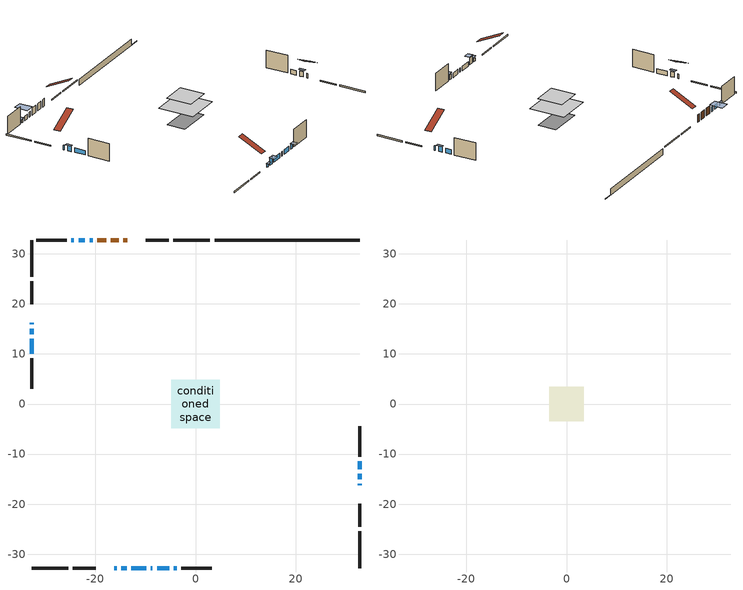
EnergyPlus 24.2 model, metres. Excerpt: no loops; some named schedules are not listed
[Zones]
conditioned space
 floor adiabatic (AdiabaticFloorConstruction): -4.87,-4.87 -4.87,4.87 4.87,4.87 4.87,-4.87 z3.05
 floor foundation (Slab1 construction): -4.72,-2.51 -4.72,2.51 4.72,2.51 4.72,-2.51 z-1.07
 wall outside (RimJoist1 construction): 2.88,32.76 -4.44,32.76 / -32.76,-32.76 -25.45,-32.76 / -32.76,32.76 -32.76,25.45 / 32.76,-32.76 32.76,-25.45 z0.61:0.91
 wall outside (RimJoist3 construction): -5.36,32.76 -9.93,32.76 / -24.52,-32.76 -19.96,-32.76 / -32.76,24.52 -32.76,19.96 / 32.76,-24.52 32.76,-19.96 z0.61:0.91
 wall outside (AdiabaticWallConstruction 1): -13.61,32.76 -14.39,32.76 / -15.32,32.76 -16.95,32.76 / -17.88,32.76 -19.62,32.76 z0.61:2.64
 wall outside (AdiabaticWallConstruction): -16.28,-32.76 -15.74,-32.76 z0.61:1.5; -14.82,-32.76 -13.75,-32.76 z0.61:2.44; -12.82,-32.76 -9.85,-32.76 / 32.76,-16.28 32.76,-15.95 / -32.76,16.28 -32.76,15.95 / -8.92,-32.76 -8.59,-32.76 / -22.08,32.76 -23.37,32.76 / -7.67,-32.76 -5.27,-32.76 / 32.76,-13.03 32.76,-11.43 / -32.76,13.03 -32.76,10.06 z0.61:1.83; -20.54,32.76 -21.16,32.76 / -4.35,-32.76 -3.74,-32.76 z0.61:1.98; 32.76,-15.03 32.76,-13.96 / -32.76,15.03 -32.76,13.96 z0.61:2.08; -24.3,32.76 -24.81,32.76 z0.61:1.37
 wall outside (Wall1 construction): -25.74,32.76 -31.83,32.76 / -2.81,-32.76 3.29,-32.76 / -32.76,9.13 -32.76,3.03 / 32.76,-10.5 32.76,-4.41 z0.61:5.49
 wall foundation (FoundationWall1 construction): 3.81,32.76,-1.07 3.81,32.76,0.61 29.87,32.76,0.61 29.87,32.76,-1.02 32.76,32.76,-1.02 32.76,32.76,-1.07
 window (WindowConstruction 9): -16.28,-32.76 -15.75,-32.76 z0.61:1.5
 window (WindowConstruction 7): -14.82,-32.76 -13.75,-32.76 z0.61:2.44
 window (WindowConstruction 8): -12.82,-32.76 -9.85,-32.76 z0.61:1.83
 window (WindowConstruction 11): -20.54,32.76 -21.15,32.76 z0.61:1.98
 window (WindowConstruction 12): 32.76,-16.28 32.76,-15.96 z0.61:1.83
 window (WindowConstruction 13): -32.76,16.28 -32.76,15.96 z0.61:1.83
 window (WindowConstruction 14): -8.92,-32.76 -8.6,-32.76 z0.61:1.83
 window (WindowConstruction): 32.76,-15.03 32.76,-13.96 z0.61:2.08
 window (WindowConstruction 1): -22.08,32.76 -23.37,32.76 z0.61:1.83
 window (WindowConstruction 2): -24.3,32.76 -24.81,32.76 z0.61:1.37
 window (WindowConstruction 3): -32.76,15.03 -32.76,13.96 z0.61:2.08
 window (WindowConstruction 4): -7.67,-32.76 -5.28,-32.76 z0.61:1.83
 window (WindowConstruction 10): -4.35,-32.76 -3.74,-32.76 z0.61:1.98
 window (WindowConstruction 5): 32.76,-13.03 32.76,-11.43 z0.61:1.83
 window (WindowConstruction 6): -32.76,13.03 -32.76,10.06 z0.61:1.83
 door (Door): -13.61,32.76 -14.39,32.76 z0.61:2.64
 door (Door 1): -15.32,32.76 -16.95,32.76 z0.61:2.64
 door (Door 2): -17.88,32.76 -19.62,32.76 z0.61:2.64
 ceiling adiabatic (AdiabaticFloorConstruction): 4.87,-4.87 4.87,4.87 -4.87,4.87 -4.87,-4.87 z3.05
attic - vented
 floor to conditioned space (Floor1 construction Reversed): -3.45,-3.45 -3.45,3.45 3.45,3.45 3.45,-3.45 z5.49
 roof outside (Roof1 construction): -12.68,32.76,5.49 -12.68,26.24,8.75 -10.86,26.24,8.75 -10.86,32.76,5.49; -17.21,-32.76,5.49 -17.21,-26.24,8.75 -19.03,-26.24,8.75 -19.03,-32.76,5.49; -32.76,17.21,5.49 -26.24,17.21,8.75 -26.24,19.03,8.75 -32.76,19.03,5.49; 32.76,-17.21,5.49 26.24,-17.21,8.75 26.24,-19.03,8.75 32.76,-19.03,5.49
shading: -15.45,-32.76 -16.58,-32.76 -16.58,-33.37 -15.45,-33.37 z1.8; -13.45,-32.76 -15.12,-32.76 -15.12,-34.13 -13.45,-34.13 z2.74; -22.07,32.76 -19.63,32.76 -19.63,36.42 -22.07,36.42 z2.89; 32.76,-13.66 32.76,-15.33 33.37,-15.33 33.37,-13.66 z2.38; -25.11,32.76 -24,32.76 -24,33.37 -25.11,33.37 z1.67; -32.76,13.66 -32.76,15.33 -33.37,15.33 -33.37,13.66 z2.38; -3.44,-32.76 -4.65,-32.76 -4.65,-34.13 -3.44,-34.13 z2.28
[Building]
Building 1: Terrain=Suburbs
[Site:Location]
Quebec Intl AP_QC: Latitude {deg}=46.8; Longitude {deg}=-71.38; Time Zone {hr}=-5; Elevation {m}=74; Keep Site Location Information=Yes
[Site:GroundTemperature:Shallow]
0.0108218, -2.24938, -2.43038, -1.3578, 2.94801, 7.23376, 10.9493, 13.303, 13.5029, 11.5886, 7.96783, 3.81355
[Site:WaterMainsTemperature]
Calculation Method=Schedule; Temperature Schedule=mains temperature schedule
[Material] Roughness=Rough; Thermal Absorptance=0.9
Name | Thickness {m} | Conductivity {W/m-K} | Density {kg/m3} | Specific Heat {J/kg-K} | Solar Absorptance | Visible Absorptance
asphalt or fiberglass shingles | 0.00635 | 0.162714 | 1121.4 | 1465.45 | 0.4 | 0.4
ceiling loosefill ins | 0.169333 | 0.0480833 | 16.02 | 1046.75 | 0.7 | 0.7
ceiling stud and cavity | 0.1397 | 0.327836 | 65.682 | 1177.47 | 0.7 | 0.7
concrete 4.0 in. | 0.1016 | 1.803125 | 2242.8 | 837.4 | 0.7 | 0.7
concrete 8.0 in. | 0.2032 | 1.803125 | 2242.8 | 837.4 | 0.7 | 0.7
door material | 0.04445 | 0.20624 | 512.64 | 1214.23 | 0.7 | 0.7
door material 1 | 0.04445 | 0.188738 | 512.64 | 1214.23 | 0.7 | 0.7
floor covering | 0.0127 | 0.0433444 | 54.468 | 1339.84 | 0.6 | 0.6
floor rigid ins; wall rigid ins | 0.512978 | 0.029427 | 32.04 | 1214.23 | 0.7 | 0.7
floor stud and cavity | 0.1397 | 1.75129 | 37.0049 | 1207.88 | 0.7 | 0.7
furniture material conditioned space 1 | 0.1524 | 0.115458 | 640.8 | 1214.23 | 0.6 | 0.6
gypsum board | 0.0127 | 0.160291 | 801 | 837.4 | 0.6 | 0.6
osb sheathing 0.5 in. | 0.0127 | 0.115458 | 512.64 | 1214.23 | 0.7 | 0.7
osb sheathing 0.75 in. | 0.01905 | 0.115458 | 512.64 | 1214.23 | 0.7 | 0.7
osb sheathing 2.0 in. | 0.0508 | 0.115458 | 512.64 | 1214.23 | 0.7 | 0.7
rim joist stud and cavity | 0.0508 | 0.206877 | 50.32683 | 1063.81 | 0.6 | 0.6
rim joist stud and cavity 1 | 0.0508 | 0.0367245 | 125.044 | 1163.47 | 0.6 | 0.6
wall stud and cavity | 0.1397 | 1.44277 | 139.0536 | 1170.24 | 0.7 | 0.7
wall stud and cavity 1 | 0.0889 | 0.380278 | 52.3479 | 1209.89 | 0.7 | 0.7
wall stud and cavity 2 | 0.0889 | 0.391764 | 83.0341 | 1211.67 | 0.7 | 0.7
wood siding | 0.0254 | 0.102417 | 544.68 | 1172.36 | 0.4 | 0.4
wood siding 1; wood siding 2; wood siding 3 | 0.0254 | 0.102417 | 544.68 | 1172.36 | 0.7 | 0.7
[WindowMaterial:SimpleGlazingSystem]
Name | U-Factor {W/m2-K} | Solar Heat Gain Coefficient
WindowMaterial | 5.46678 | 0.68
WindowMaterial 1 | 4.69457 | 0.52
WindowMaterial 2 | 5.69106 | 0.73
WindowMaterial 3 | 5.53094 | 0.7
WindowMaterial 4 | 5.76317 | 0.74
WindowMaterial 5 | 4.56171 | 0.5
WindowMaterial 6 | 5.482109 | 0.71
WindowMaterial 7 | 4.64858 | 0.51
[Construction]
AdiabaticFloorConstruction: floor stud and cavity, floor rigid ins, osb sheathing 0.75 in., floor covering
AdiabaticWallConstruction: wood siding 2, wall rigid ins, wall stud and cavity 1, gypsum board
AdiabaticWallConstruction 1: wood siding 3, wall rigid ins, wall stud and cavity 1, gypsum board
Door: door material
Door 1; Door 2: door material 1
Floor1 construction Reversed: gypsum board, ceiling stud and cavity, ceiling loosefill ins
FoundationWall1 construction: concrete 8.0 in.
furniture construction conditioned space 1: furniture material conditioned space 1
PartitionWallConstruction: gypsum board, wall stud and cavity 2, gypsum board
RimJoist1 construction: wood siding 1, rim joist stud and cavity
RimJoist3 construction: wood siding 1, osb sheathing 2.0 in., rim joist stud and cavity 1
Roof1 construction: asphalt or fiberglass shingles
Slab1 construction: concrete 4.0 in.
Wall1 construction: wood siding, osb sheathing 0.5 in., wall stud and cavity, gypsum board
WindowConstruction; WindowConstruction 1; WindowConstruction 3: WindowMaterial
WindowConstruction 10; WindowConstruction 11: WindowMaterial 6
WindowConstruction 12; WindowConstruction 13; WindowConstruction 14: WindowMaterial 7
WindowConstruction 2: WindowMaterial 1
WindowConstruction 4: WindowMaterial 2
WindowConstruction 5; WindowConstruction 7: WindowMaterial 3
WindowConstruction 6; WindowConstruction 8: WindowMaterial 4
WindowConstruction 9: WindowMaterial 5
[Zone] Multiplier=1; Part of Total Floor Area=Yes
Name | Volume {m3}
attic - vented | 24.4162
conditioned space | 345.1
[Space]
Name | Zone | Volume {m3}
attic - vented 1 | attic - vented | 24.4162
conditioned space 1 | conditioned space | 345.1
[ZoneInfiltration:EffectiveLeakageArea]
infil attic - vented 1: Zone or Space=attic - vented 1; Schedule=Always On Discrete; Effective Air Leakage Area {cm2}=1754.58; Stack Coefficient=0.000226675; Wind Coefficient=1.01724e-05
[ZoneMixing]
whole house fan mix: Zone or Space=attic - vented; Schedule=Always On Continuous; Design Flow Rate Calculation Method=Flow/Zone; Design Flow Rate {m3/s}=0; Source Zone or Space=conditioned space
[SurfaceProperty:ExposedFoundationPerimeter]
Slab1: Exposed Perimeter Calculation Method=TotalExposedPerimeter; Total Exposed Perimeter {m}=28.957
[InternalMass] Zone or ZoneList=conditioned space; Space or SpaceList=conditioned space 1
Name | Construction | Surface Area {m2}
furniture mass conditioned space 1 | furniture construction conditioned space 1 | 57.0079
partition wall mass | PartitionWallConstruction | 142.52
[Lights]
interior lighting: Zone or ZoneList or Space or SpaceList=conditioned space 1; Schedule=interior lighting schedule; Design Level Calculation Method=LightingLevel; Lighting Level {W}=343.2; Return Air Fraction=0; Fraction Radiant=0.6; Fraction Visible=0.2; Fraction Replaceable=1
[People]
occupants: Zone or ZoneList or Space or SpaceList=conditioned space 1; Number of People Schedule=occupants schedule; Number of People Calculation Method=People; Number of People=3; Fraction Radiant=0.314171; Sensible Heat Fraction=0.56303; Activity Level Schedule=occupants activity schedule; Carbon Dioxide Generation Rate {m3/s-W}=0; Enable ASHRAE 55 Comfort Warnings=No; Mean Radiant Temperature Calculation Type=EnclosureAveraged
[ElectricEquipment] Zone or ZoneList or Space or SpaceList=conditioned space 1; Design Level Calculation Method=EquipmentLevel
Name | Schedule | Design Level {W} | Fraction Latent | Fraction Radiant | Fraction Lost
clothes dryer | clothes dryer schedule | 140.772 | 0.015 | 0.081 | 0.85
clothes washer | clothes washer schedule | 32.1985 | 0.03 | 0.162 | 0.7
cooking range | cooking range schedule | 215.147 | 0.08 | 0.432 | 0.2
dishwasher | dishwasher schedule | 66.8632 | 0.3 | 0.18 | 0.4
fridge | fridge schedule | 72.9452 | 0 | 0.6 | 0
mech vent house fan | mech vent house fan schedule | 0 | 0 | 0 | 1
mech vent house fan cfis | mech vent house fan cfis schedule | 0 | 0 | 0 | 0
misc plug loads | misc plug loads schedule | 494.7 | 0.045 | 0.513 | 0.1
whole house fan | Always On Discrete | 0 | 0 | 0 | 1
[OtherEquipment] Zone or ZoneList or Space or SpaceList=conditioned space 1; Design Level Calculation Method=EquipmentLevel
Name | Fuel Type | Schedule | Design Level {W} | Fraction Latent | Fraction Radiant | Fraction Lost
clothes dryer 1 | Electricity | clothes dryer schedule | 0 | 0.015 | 0.081 | 0.85
cooking range 1 | Electricity | cooking range schedule | 0 | 0.08 | 0.432 | 0.2
general water use latent | None | general water use schedule | 62.594 | 1 | 0 | 0
general water use sensible | None | general water use schedule | -61.6891 | 0 | 0.6 | 0
mech vent house fan latent load | None | Always On Discrete | 0 | 1 | 0 | 0
mech vent house fan sensible load | None | Always On Discrete | 0 | 0 | 0 | 0
water heater energy adjustment1 | Electricity | Always On Discrete | 0.01 | 0 | 0 | 1
[ZoneInfiltration:DesignFlowRate] Zone or ZoneList or Space or SpaceList=conditioned space 1; Schedule=Always On Discrete; Design Flow Rate Calculation Method=Flow/Zone; Design Flow Rate {m3/s}=0
infil flow; natural vent flow; whole house fan flow
[Foundation:Kiva]
Foundation Kiva 1: Initial Indoor Air Temperature {C}=18; Wall Height Above Grade {m}=0.609996; Wall Depth Below Slab {m}=0.2032
[Foundation:Kiva:Settings]
Soil Conductivity {W/m-K}=0.849921; Soil Density {kg/m3}=1842.3; Soil Specific Heat {J/kg-K}=418.7; Ground Solar Absorptivity=0.9; Ground Thermal Absorptivity=0.9; Ground Surface Roughness {m}=0.03; Far-Field Width {m}=40; Deep-Ground Boundary Condition=ZeroFlux; Deep-Ground Depth {m}=40; Minimum Cell Dimension {m}=0.2; Maximum Cell Growth Coefficient=3; Simulation Timestep=Timestep
[Exterior:Lights]
exterior lighting: Schedule=exterior lighting schedule; Design Level {W}=75.6
[EnergyManagementSystem:GlobalVariable]
infil_program_Qfan
infil_program_Qinf
natural_vent_program_Qnv
natural_vent_program_Qwhf
[EnergyManagementSystem:Sensor]
Name | Output:Variable or Output:Meter Index Key | Output:Variable or Output:Meter
airflow_gain | infil flow | Infiltration Sensible Heat Gain Energy
airflow_gain_1 | natural vent flow | Infiltration Sensible Heat Gain Energy
airflow_gain_2 | whole house fan flow | Infiltration Sensible Heat Gain Energy
airflow_loss | infil flow | Infiltration Sensible Heat Loss Energy
airflow_loss_1 | natural vent flow | Infiltration Sensible Heat Loss Energy
airflow_loss_2 | whole house fan flow | Infiltration Sensible Heat Loss Energy
clg_load_cond |  | Cooling:EnergyTransfer:Zone:CONDITIONED SPACE
clg_sp_s; clg_sp_s_1 | cooling setpoint | Schedule Value
clothes_dryer_exhaust_0_sch_s | clothes dryer exhaust 0 schedule | Schedule Value
cool_season | cooling season schedule | Schedule Value
htg_load_cond |  | Heating:EnergyTransfer:Zone:CONDITIONED SPACE
htg_sp_s; htg_sp_s_1 | heating setpoint | Schedule Value
ig_ee_conv | clothes dryer | Electric Equipment Convective Heating Energy
ig_ee_conv_2 | cooking range | Electric Equipment Convective Heating Energy
ig_ee_conv_4 | fridge | Electric Equipment Convective Heating Energy
ig_ee_conv_5 | misc plug loads | Electric Equipment Convective Heating Energy
ig_ee_conv_6 | whole house fan | Electric Equipment Convective Heating Energy
ig_ee_rad | clothes dryer | Electric Equipment Radiant Heating Energy
ig_ee_rad_2 | cooking range | Electric Equipment Radiant Heating Energy
ig_ee_rad_4 | fridge | Electric Equipment Radiant Heating Energy
ig_ee_rad_5 | misc plug loads | Electric Equipment Radiant Heating Energy
ig_ee_rad_6 | whole house fan | Electric Equipment Radiant Heating Energy
ig_lgt_conv | interior lighting | Lights Convective Heating Energy
ig_lgt_rad | interior lighting | Lights Radiant Heating Energy
ig_lgt_vis | interior lighting | Lights Visible Radiation Heating Energy
ig_oe_conv | clothes dryer 1 | Other Equipment Convective Heating Energy
ig_oe_conv_1 | cooking range 1 | Other Equipment Convective Heating Energy
ig_oe_conv_2 | general water use latent | Other Equipment Convective Heating Energy
ig_oe_conv_3 | general water use sensible | Other Equipment Convective Heating Energy
ig_oe_conv_4 | water heater energy adjustment1 | Other Equipment Convective Heating Energy
ig_oe_rad | clothes dryer 1 | Other Equipment Radiant Heating Energy
ig_oe_rad_1 | cooking range 1 | Other Equipment Radiant Heating Energy
ig_oe_rad_2 | general water use latent | Other Equipment Radiant Heating Energy
ig_oe_rad_3 | general water use sensible | Other Equipment Radiant Heating Energy
ig_oe_rad_4 | water heater energy adjustment1 | Other Equipment Radiant Heating Energy
ig_ppl_conv | occupants | People Convective Heating Energy
ig_ppl_rad | occupants | People Radiant Heating Energy
im_conv | furniture mass conditioned space 1 | Surface Inside Face Convection Heat Gain Energy
im_conv_1 | partition wall mass | Surface Inside Face Convection Heat Gain Energy
im_ig | furniture mass conditioned space 1 | Surface Inside Face Internal Gains Radiation Heat Gain Energy
im_ig_1 | partition wall mass | Surface Inside Face Internal Gains Radiation Heat Gain Energy
im_lgt | furniture mass conditioned space 1 | Surface Inside Face Lights Radiation Heat Gain Energy
im_lgt_1 | partition wall mass | Surface Inside Face Lights Radiation Heat Gain Energy
im_sol | furniture mass conditioned space 1 | Surface Inside Face Solar Radiation Heat Gain Energy
im_sol_1 | partition wall mass | Surface Inside Face Solar Radiation Heat Gain Energy
im_surf | furniture mass conditioned space 1 | Surface Inside Face Net Surface Thermal Radiation Heat Gain Energy
im_surf_1 | partition wall mass | Surface Inside Face Net Surface Thermal Radiation Heat Gain Energy
mv_conv | mech vent house fan | Electric Equipment Convective Heating Energy
mv_conv_1 | mech vent house fan cfis | Electric Equipment Convective Heating Energy
mv_conv_2 | mech vent house fan latent load | Other Equipment Convective Heating Energy
mv_conv_3 | mech vent house fan sensible load | Other Equipment Convective Heating Energy
mv_rad | mech vent house fan | Electric Equipment Radiant Heating Energy
mv_rad_1 | mech vent house fan cfis | Electric Equipment Radiant Heating Energy
mv_rad_2 | mech vent house fan latent load | Other Equipment Radiant Heating Energy
mv_rad_3 | mech vent house fan sensible load | Other Equipment Radiant Heating Energy
natural_vent_s | natural vent schedule | Schedule Value
out_pb_s |  | Site Outdoor Air Barometric Pressure
out_wt_s |  | Site Outdoor Air Humidity Ratio
site_vw_s |  | Site Wind Speed
ss_back_out | Window1 | Surface Window Shortwave from Zone Back Out Window Heat Transfer Rate
ss_back_out_1 | Window10 | Surface Window Shortwave from Zone Back Out Window Heat Transfer Rate
ss_back_out_10 | Window5 | Surface Window Shortwave from Zone Back Out Window Heat Transfer Rate
ss_back_out_11 | Window6 | Surface Window Shortwave from Zone Back Out Window Heat Transfer Rate
ss_back_out_12 | Window7 | Surface Window Shortwave from Zone Back Out Window Heat Transfer Rate
ss_back_out_13 | Window8 | Surface Window Shortwave from Zone Back Out Window Heat Transfer Rate
ss_back_out_14 | Window9 | Surface Window Shortwave from Zone Back Out Window Heat Transfer Rate
ss_back_out_2 | Window11 | Surface Window Shortwave from Zone Back Out Window Heat Transfer Rate
ss_back_out_3 | Window12 | Surface Window Shortwave from Zone Back Out Window Heat Transfer Rate
ss_back_out_4 | Window13 | Surface Window Shortwave from Zone Back Out Window Heat Transfer Rate
ss_back_out_5 | Window14 | Surface Window Shortwave from Zone Back Out Window Heat Transfer Rate
ss_back_out_6 | Window15 | Surface Window Shortwave from Zone Back Out Window Heat Transfer Rate
ss_back_out_7 | Window2 | Surface Window Shortwave from Zone Back Out Window Heat Transfer Rate
ss_back_out_8 | Window3 | Surface Window Shortwave from Zone Back Out Window Heat Transfer Rate
ss_back_out_9 | Window4 | Surface Window Shortwave from Zone Back Out Window Heat Transfer Rate
ss_conv | Door1 | Surface Inside Face Convection Heat Gain Energy
ss_conv_1 | Door2 | Surface Inside Face Convection Heat Gain Energy
ss_conv_10 | Window2 | Surface Inside Face Convection Heat Gain Energy
ss_conv_11 | Window3 | Surface Inside Face Convection Heat Gain Energy
ss_conv_12 | Window4 | Surface Inside Face Convection Heat Gain Energy
ss_conv_13 | Window5 | Surface Inside Face Convection Heat Gain Energy
ss_conv_14 | Window6 | Surface Inside Face Convection Heat Gain Energy
ss_conv_15 | Window7 | Surface Inside Face Convection Heat Gain Energy
ss_conv_16 | Window8 | Surface Inside Face Convection Heat Gain Energy
ss_conv_17 | Window9 | Surface Inside Face Convection Heat Gain Energy
ss_conv_2 | Door4 | Surface Inside Face Convection Heat Gain Energy
ss_conv_3 | Window1 | Surface Inside Face Convection Heat Gain Energy
ss_conv_4 | Window10 | Surface Inside Face Convection Heat Gain Energy
ss_conv_5 | Window11 | Surface Inside Face Convection Heat Gain Energy
ss_conv_6 | Window12 | Surface Inside Face Convection Heat Gain Energy
ss_conv_7 | Window13 | Surface Inside Face Convection Heat Gain Energy
ss_conv_8 | Window14 | Surface Inside Face Convection Heat Gain Energy
ss_conv_9 | Window15 | Surface Inside Face Convection Heat Gain Energy
ss_ig | Door1 | Surface Inside Face Internal Gains Radiation Heat Gain Energy
ss_ig_1 | Door2 | Surface Inside Face Internal Gains Radiation Heat Gain Energy
ss_ig_10 | Window2 | Surface Inside Face Internal Gains Radiation Heat Gain Energy
ss_ig_11 | Window3 | Surface Inside Face Internal Gains Radiation Heat Gain Energy
ss_ig_12 | Window4 | Surface Inside Face Internal Gains Radiation Heat Gain Energy
ss_ig_13 | Window5 | Surface Inside Face Internal Gains Radiation Heat Gain Energy
ss_ig_14 | Window6 | Surface Inside Face Internal Gains Radiation Heat Gain Energy
ss_ig_15 | Window7 | Surface Inside Face Internal Gains Radiation Heat Gain Energy
ss_ig_16 | Window8 | Surface Inside Face Internal Gains Radiation Heat Gain Energy
ss_ig_17 | Window9 | Surface Inside Face Internal Gains Radiation Heat Gain Energy
ss_ig_2 | Door4 | Surface Inside Face Internal Gains Radiation Heat Gain Energy
ss_ig_3 | Window1 | Surface Inside Face Internal Gains Radiation Heat Gain Energy
ss_ig_4 | Window10 | Surface Inside Face Internal Gains Radiation Heat Gain Energy
ss_ig_5 | Window11 | Surface Inside Face Internal Gains Radiation Heat Gain Energy
ss_ig_6 | Window12 | Surface Inside Face Internal Gains Radiation Heat Gain Energy
ss_ig_7 | Window13 | Surface Inside Face Internal Gains Radiation Heat Gain Energy
ss_ig_8 | Window14 | Surface Inside Face Internal Gains Radiation Heat Gain Energy
ss_ig_9 | Window15 | Surface Inside Face Internal Gains Radiation Heat Gain Energy
ss_lgt | Door1 | Surface Inside Face Lights Radiation Heat Gain Energy
ss_lgt_1 | Door2 | Surface Inside Face Lights Radiation Heat Gain Energy
ss_lgt_2 | Door4 | Surface Inside Face Lights Radiation Heat Gain Energy
ss_sol | Door1 | Surface Inside Face Solar Radiation Heat Gain Energy
ss_sol_1 | Door2 | Surface Inside Face Solar Radiation Heat Gain Energy
ss_sol_2 | Door4 | Surface Inside Face Solar Radiation Heat Gain Energy
ss_surf | Door1 | Surface Inside Face Net Surface Thermal Radiation Heat Gain Energy
ss_surf_1 | Door2 | Surface Inside Face Net Surface Thermal Radiation Heat Gain Energy
ss_surf_10 | Window2 | Surface Inside Face Net Surface Thermal Radiation Heat Gain Energy
ss_surf_11 | Window3 | Surface Inside Face Net Surface Thermal Radiation Heat Gain Energy
ss_surf_12 | Window4 | Surface Inside Face Net Surface Thermal Radiation Heat Gain Energy
ss_surf_13 | Window5 | Surface Inside Face Net Surface Thermal Radiation Heat Gain Energy
ss_surf_14 | Window6 | Surface Inside Face Net Surface Thermal Radiation Heat Gain Energy
ss_surf_15 | Window7 | Surface Inside Face Net Surface Thermal Radiation Heat Gain Energy
ss_surf_16 | Window8 | Surface Inside Face Net Surface Thermal Radiation Heat Gain Energy
ss_surf_17 | Window9 | Surface Inside Face Net Surface Thermal Radiation Heat Gain Energy
ss_surf_2 | Door4 | Surface Inside Face Net Surface Thermal Radiation Heat Gain Energy
ss_surf_3 | Window1 | Surface Inside Face Net Surface Thermal Radiation Heat Gain Energy
ss_surf_4 | Window10 | Surface Inside Face Net Surface Thermal Radiation Heat Gain Energy
ss_surf_5 | Window11 | Surface Inside Face Net Surface Thermal Radiation Heat Gain Energy
ss_surf_6 | Window12 | Surface Inside Face Net Surface Thermal Radiation Heat Gain Energy
ss_surf_7 | Window13 | Surface Inside Face Net Surface Thermal Radiation Heat Gain Energy
ss_surf_8 | Window14 | Surface Inside Face Net Surface Thermal Radiation Heat Gain Energy
ss_surf_9 | Window15 | Surface Inside Face Net Surface Thermal Radiation Heat Gain Energy
ss_trans_in | Window1 | Surface Window Transmitted Solar Radiation Rate
ss_trans_in_1 | Window10 | Surface Window Transmitted Solar Radiation Rate
ss_trans_in_10 | Window5 | Surface Window Transmitted Solar Radiation Rate
ss_trans_in_11 | Window6 | Surface Window Transmitted Solar Radiation Rate
ss_trans_in_12 | Window7 | Surface Window Transmitted Solar Radiation Rate
ss_trans_in_13 | Window8 | Surface Window Transmitted Solar Radiation Rate
ss_trans_in_14 | Window9 | Surface Window Transmitted Solar Radiation Rate
ss_trans_in_2 | Window11 | Surface Window Transmitted Solar Radiation Rate
ss_trans_in_3 | Window12 | Surface Window Transmitted Solar Radiation Rate
ss_trans_in_4 | Window13 | Surface Window Transmitted Solar Radiation Rate
ss_trans_in_5 | Window14 | Surface Window Transmitted Solar Radiation Rate
ss_trans_in_6 | Window15 | Surface Window Transmitted Solar Radiation Rate
ss_trans_in_7 | Window2 | Surface Window Transmitted Solar Radiation Rate
ss_trans_in_8 | Window3 | Surface Window Transmitted Solar Radiation Rate
ss_trans_in_9 | Window4 | Surface Window Transmitted Solar Radiation Rate
ss_trans_out | Window1 | Surface Inside Face Initial Transmitted Diffuse Transmitted Out Window Solar Radiation Rate
ss_trans_out_1 | Window10 | Surface Inside Face Initial Transmitted Diffuse Transmitted Out Window Solar Radiation Rate
ss_trans_out_10 | Window5 | Surface Inside Face Initial Transmitted Diffuse Transmitted Out Window Solar Radiation Rate
ss_trans_out_11 | Window6 | Surface Inside Face Initial Transmitted Diffuse Transmitted Out Window Solar Radiation Rate
ss_trans_out_12 | Window7 | Surface Inside Face Initial Transmitted Diffuse Transmitted Out Window Solar Radiation Rate
ss_trans_out_13 | Window8 | Surface Inside Face Initial Transmitted Diffuse Transmitted Out Window Solar Radiation Rate
ss_trans_out_14 | Window9 | Surface Inside Face Initial Transmitted Diffuse Transmitted Out Window Solar Radiation Rate
ss_trans_out_2 | Window11 | Surface Inside Face Initial Transmitted Diffuse Transmitted Out Window Solar Radiation Rate
ss_trans_out_3 | Window12 | Surface Inside Face Initial Transmitted Diffuse Transmitted Out Window Solar Radiation Rate
ss_trans_out_4 | Window13 | Surface Inside Face Initial Transmitted Diffuse Transmitted Out Window Solar Radiation Rate
ss_trans_out_5 | Window14 | Surface Inside Face Initial Transmitted Diffuse Transmitted Out Window Solar Radiation Rate
ss_trans_out_6 | Window15 | Surface Inside Face Initial Transmitted Diffuse Transmitted Out Window Solar Radiation Rate
